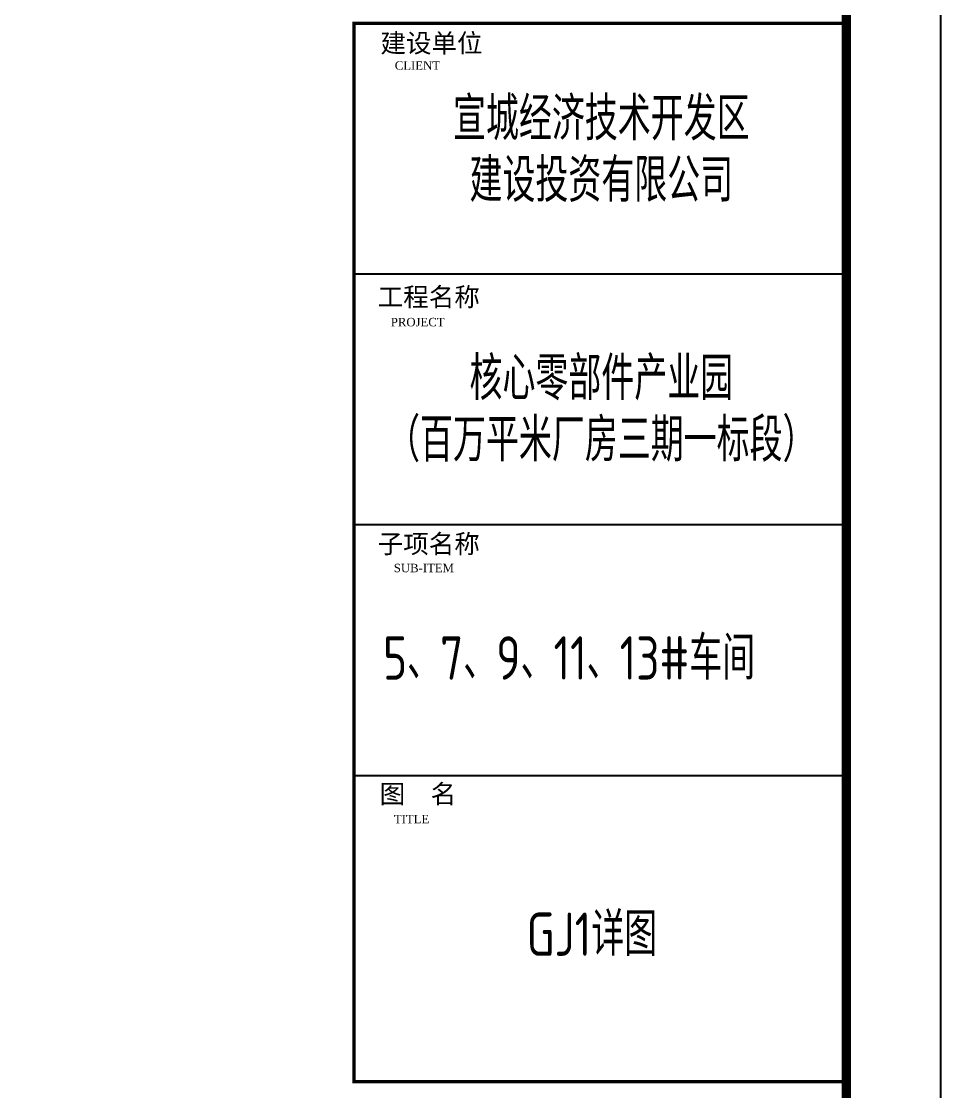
# Model space of a CAD drawing. Extents: x -2746917 to -971774, y -3334247 to -3250358.
# Drawn here: x -1105828 to -1096077, y -3303185 to -3291831 of the extents above; entities that cross this region are included whole.
import ezdxf
from ezdxf.enums import TextEntityAlignment as Align

# ---------------------------------------------------------------- set-up
doc = ezdxf.new("R2010")
doc.units = 0
doc.header["$LTSCALE"] = 1000
doc.header["$MEASUREMENT"] = 0
doc.layers.get('0').update_dxf_attribs({"linetype": 'CONTINUOUS'})
for name, color, linetype in [('PUB_TEXT', 7, 'CONTINUOUS'), ('PUB_TITLE', 4, 'CONTINUOUS'), ('WIN', 3, 'CONTINUOUS')]:
    doc.layers.add(name, color=color, linetype=linetype)
doc.layers.add('yichutu', color=7, linetype='CONTINUOUS', true_color=0xffffff, plot=False)
doc.styles.add('GHF', font='times.ttf')
doc.styles.add('hztxt', font='tssdeng.shx', dxfattribs={"width": 0.8, "bigfont": 'tssdchn.shx'})
doc.styles.add('STYLE1', font='simhei.ttf', dxfattribs={"width": 0.8})

# ---------------------------------------------------------------- blocks, each defined once
blk = doc.blocks.new('yct-1189-420-118900-42000-100-2008.0')
at = {"layer": 'yichutu', "color": 7, "true_color": 0xffffff}
blk.add_lwpolyline([(0, 0), (0, 42000), (118900, 42000), (118900, 0)], close=True, dxfattribs=at)
blk = doc.blocks.new('A$C3E121A49')
at = {"layer": 'PUB_TITLE', "color": 4}
for p, q in [((-2138, 9361), (3083, 9361)), ((-2138, 6702), (3083, 6702)), ((-2138, 4042), (3083, 4042))]:
    blk.add_line(p, q, dxfattribs=at)
at = {"layer": 'PUB_TITLE'}
blk.add_lwpolyline([(-114817, -12301), (-114817, 29699), (4083, 29699), (4083, -12301)], close=True, dxfattribs=at)
at = {"layer": 'PUB_TITLE', "const_width": 100}
blk.add_lwpolyline([(3083, -11301), (3083, 28699), (-114103, 28699), (-114103, -11301), (3083, -11301)], dxfattribs=at)
at = {"layer": 'PUB_TITLE', "color": 4, "const_width": 35.1}
blk.add_lwpolyline([(-2138, 12020), (3083, 12020), (3083, 792), (-2138, 792)], close=True, dxfattribs=at)
at = {"layer": 'PUB_TEXT'}
for s, height, style, p in [('建设单位', 198.6, 'STYLE1', (-1859, 11711)), ('CLIENT', 89.4, 'GHF', (-1707, 11528)), ('工程名称', 198.6, 'STYLE1', (-1888, 9018)), ('PROJECT', 89.4, 'GHF', (-1749, 8806)), ('子项名称', 198.6, 'STYLE1', (-1888, 6399)), ('SUB-ITEM', 89.4, 'GHF', (-1717, 6197)), ('图  名', 198.6, 'STYLE1', (-1867, 3746)), ('TITLE', 89.4, 'GHF', (-1716, 3533))]:
    blk.add_text(s, height=height, dxfattribs=dict(at, style=style)).set_placement(p)
at = {"layer": 'WIN', "color": 6, "style": 'hztxt', "width": 0.8}
for s, p in [('宣城经济技术开发区', (484, 10779)), ('建设投资有限公司', (484, 10126)), ('核心零部件产业园', (484, 8024)), ('（百万平米厂房三期一标段）', (484, 7372))]:
    blk.add_text(s, height=460, dxfattribs=at).set_placement(p, align=Align.CENTER)
blk.add_text('5、7、9、11、13#车间', height=460, dxfattribs=at).set_placement((-1831, 5057))

msp = doc.modelspace()

# ---------------------------------------------------------------- block references
at = {"ltscale": 1.5}
msp.add_blockref('A$C3E121A49', (-1100160.58, -3303872.21), dxfattribs=at)
at = {"layer": 'yichutu'}
msp.add_blockref('yct-1189-420-118900-42000-100-2008.0', (-1214977.31, -3316173.05), dxfattribs=at)

# ---------------------------------------------------------------- texts
at = {"layer": 'WIN', "color": 3, "style": 'hztxt', "width": 0.8}
msp.add_text('GJ1详图', height=460, dxfattribs=at).set_placement((-1099776.62, -3301745.49), align=Align.CENTER)

doc.saveas('drawing.dxf')
